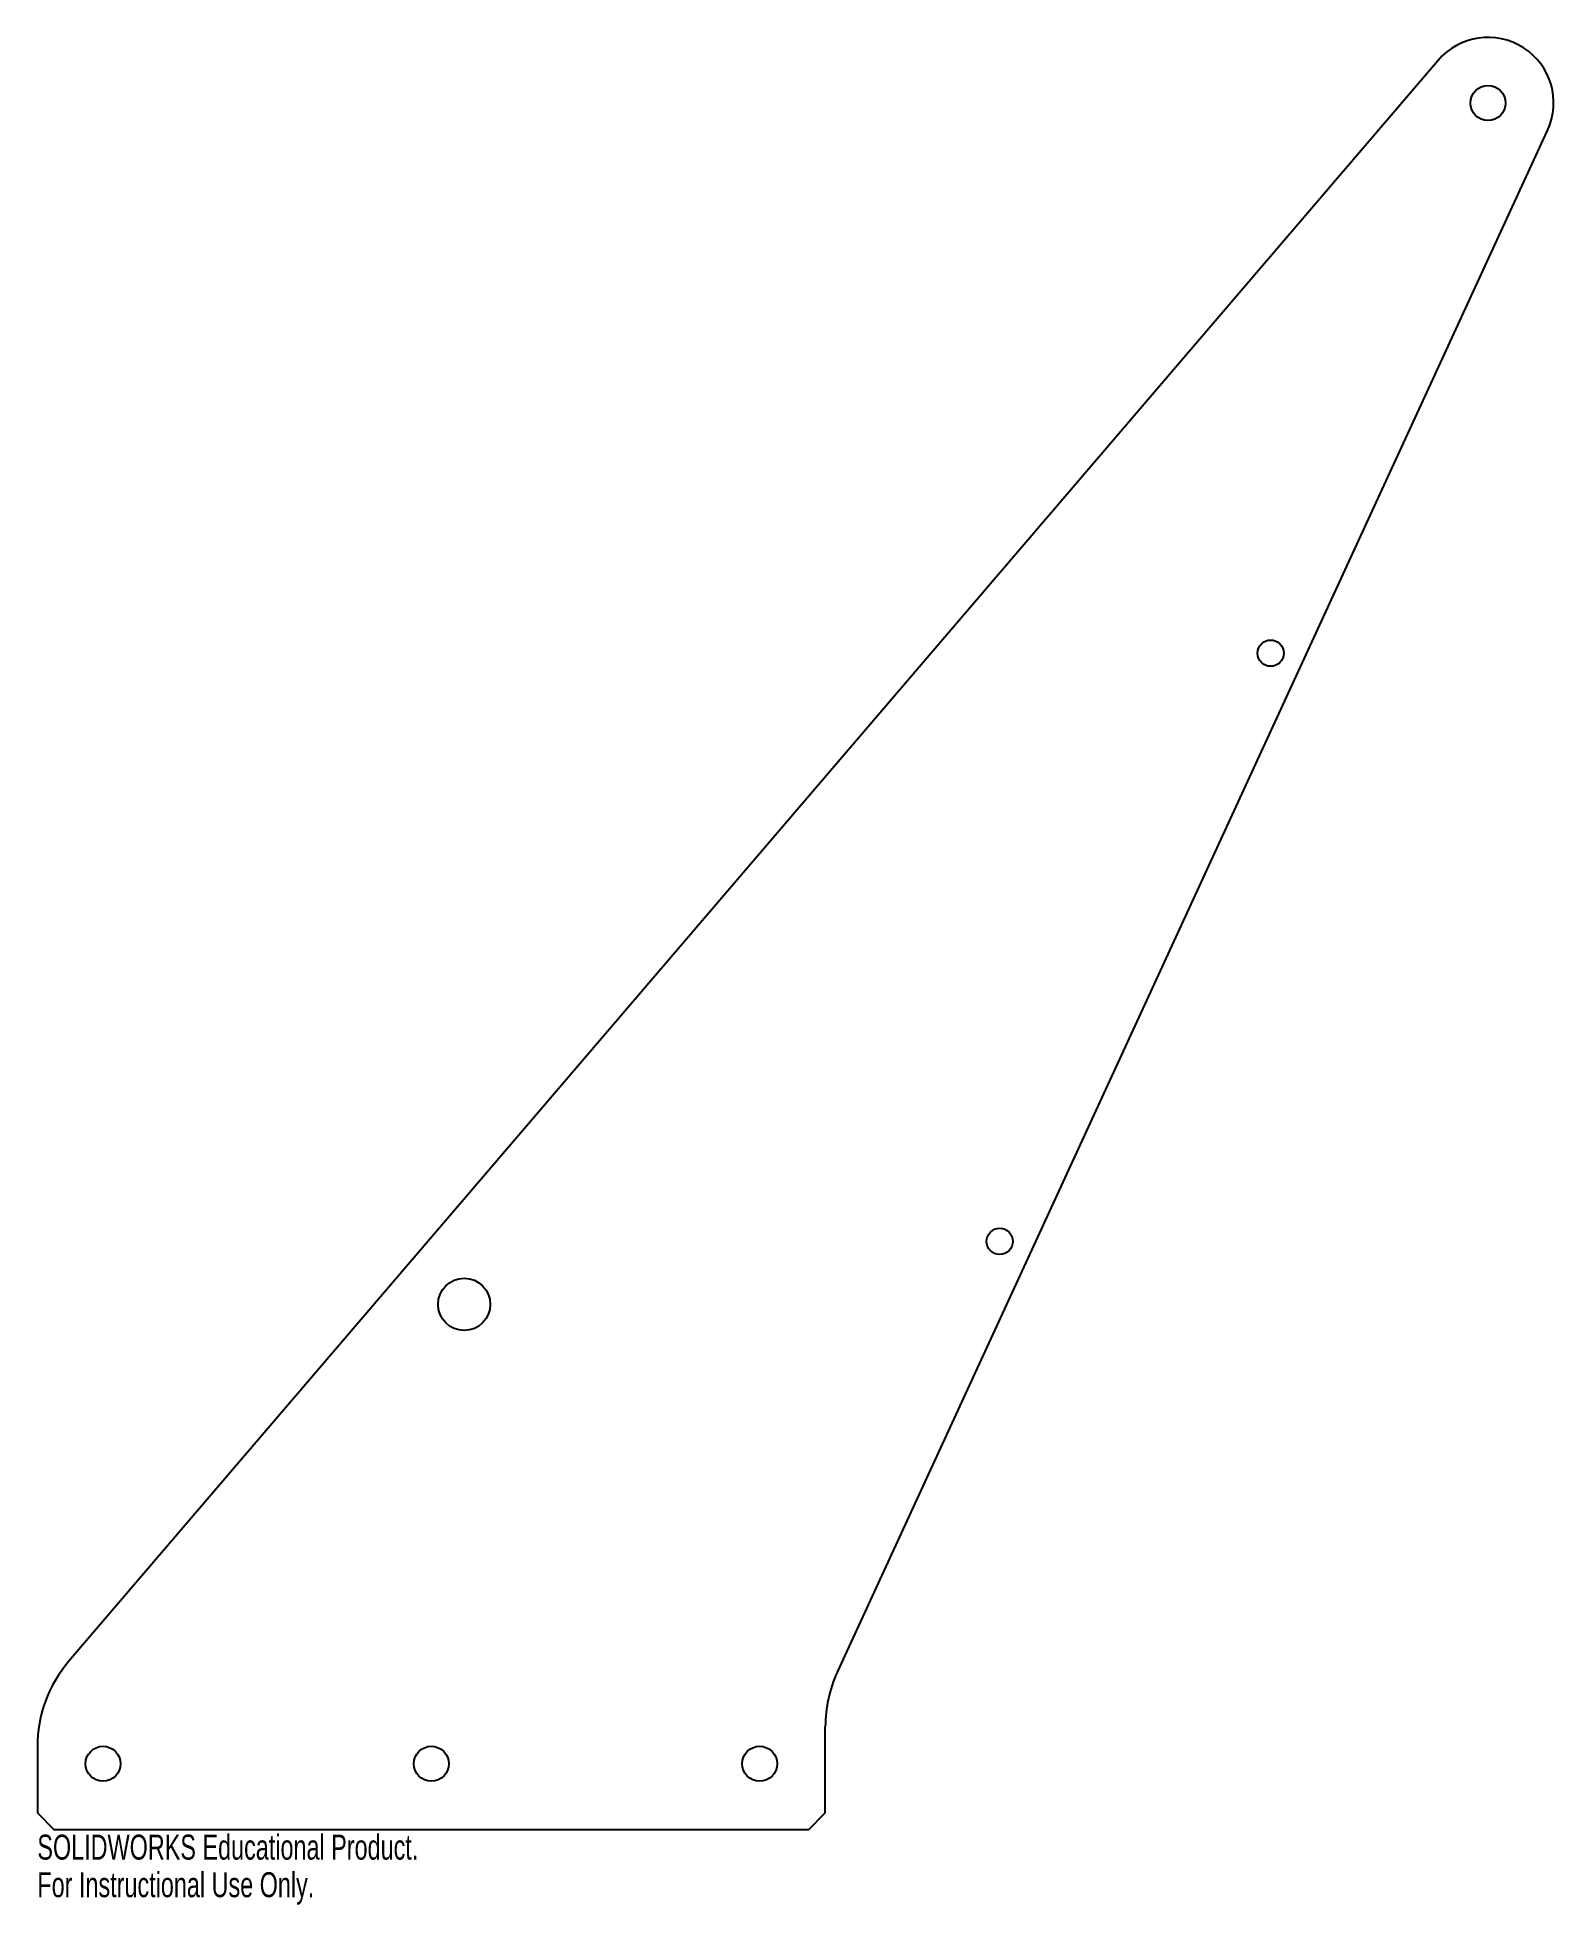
# Model space of a CAD drawing. Header units: inches. Extents: x 0 to 11.5, y -0.6 to 13.7.
import ezdxf

# ---------------------------------------------------------------- set-up
doc = ezdxf.new("R2010")
doc.units = ezdxf.units.IN
doc.header["$MEASUREMENT"] = 0
doc.styles.add('SLDTEXTSTYLE0', font='TXT', dxfattribs={"width": 0.7})

msp = doc.modelspace()

# ---------------------------------------------------------------- linework, layer by layer
at = {"color": 7, "linetype": 'Continuous', "lineweight": 25}
for p, q in [((10.666, 13.477), (0.24, 1.281)), ((6.092, 1.199), (11.5, 12.943)), ((6, 0.125), (6, 0.781)), ((0, 0.631), (0, 0.125)), ((0, 0.125), (0.125, 0)), ((0.125, 0), (5.875, 0)), ((5.875, 0), (6, 0.125))]:
    msp.add_line(p, q, dxfattribs=at)
for centre, radius in [((11.046, 13.152), 0.133), ((9.391, 8.961), 0.1), ((7.328, 4.48), 0.1), ((3.25, 4), 0.199), ((0.5, 0.5), 0.133), ((3, 0.5), 0.133), ((5.5, 0.5), 0.133)]:
    msp.add_circle(centre, radius, dxfattribs=at)
for centre, radius, start, end in [((11.046, 13.152), 0.5, 335.2731, 139.4754), ((1, 0.631), 1, 139.4754, 180), ((7, 0.781), 1, 155.2731, 180)]:
    msp.add_arc(centre, radius, start, end, dxfattribs=at)

# ---------------------------------------------------------------- texts
at = {"color": 7, "linetype": 'Continuous', "char_height": 0.1903, "attachment_point": 1, "style": 'SLDTEXTSTYLE0'}
for s, insert in [('SOLIDWORKS Educational Product.', (0, -0.04)), ('For Instructional Use Only.', (0, -0.326))]:
    msp.add_mtext(s, dxfattribs=dict(at, insert=insert))

doc.saveas('drawing.dxf')
